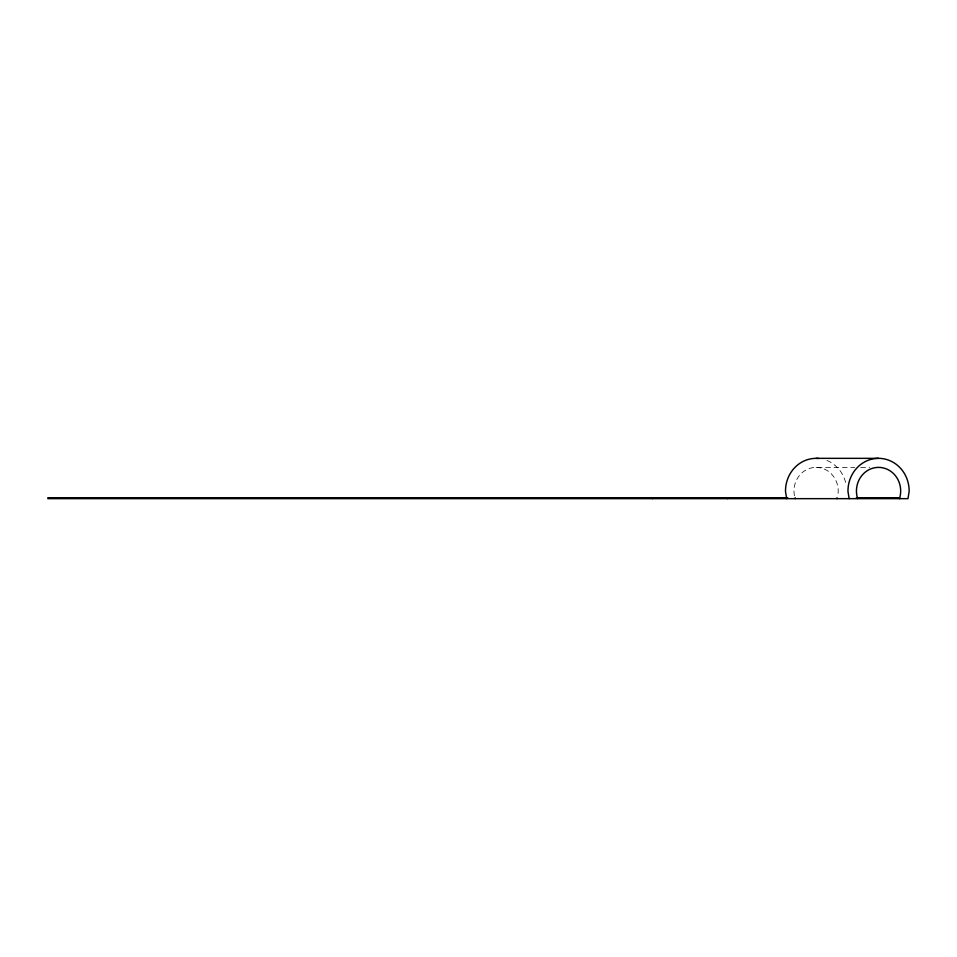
<?xml version="1.0" encoding="UTF-8"?>
<svg xmlns="http://www.w3.org/2000/svg" width="957" height="957" viewBox="0 0 957 957"><rect width="100%" height="100%" fill="white"/><g stroke="black" fill="none" stroke-linecap="round" stroke-linejoin="round"><path stroke-width="0.72" stroke-dasharray="4.79 3.59" d="M794.43 495.774A23.614 22.119 -90 0 1 816.094 467.387L854.768 467.387M860.714 467.387L869.638 467.387M816.094 467.387A23.614 22.119 -90 0 1 837.758 495.774M826.92 460.461A32.658 30.588 -90 0 1 846.263 485.546"/><path stroke-width="1.44" d="M816.094 458.343L878.562 458.343A32.658 30.588 -90 0 1 909.15 491.443L907.978 498.657L47.85 498.657L47.85 497.76L787.814 497.76M856.348 497.76L899.484 497.76L899.484 498.657A23.614 22.119 -90 0 0 878.562 467.387A23.614 22.119 -90 0 0 857.639 498.657L857.639 497.76M849.146 498.657L847.974 491.443A32.658 30.588 -90 0 1 878.562 458.343M786.678 498.657L785.506 491.443A32.658 30.588 -90 0 1 818.845 458.475M837.016 497.76L837.016 498.657M795.171 497.76L795.171 498.657M727.583 497.76L727.583 498.657M652.698 497.76L652.698 498.657"/></g></svg>
